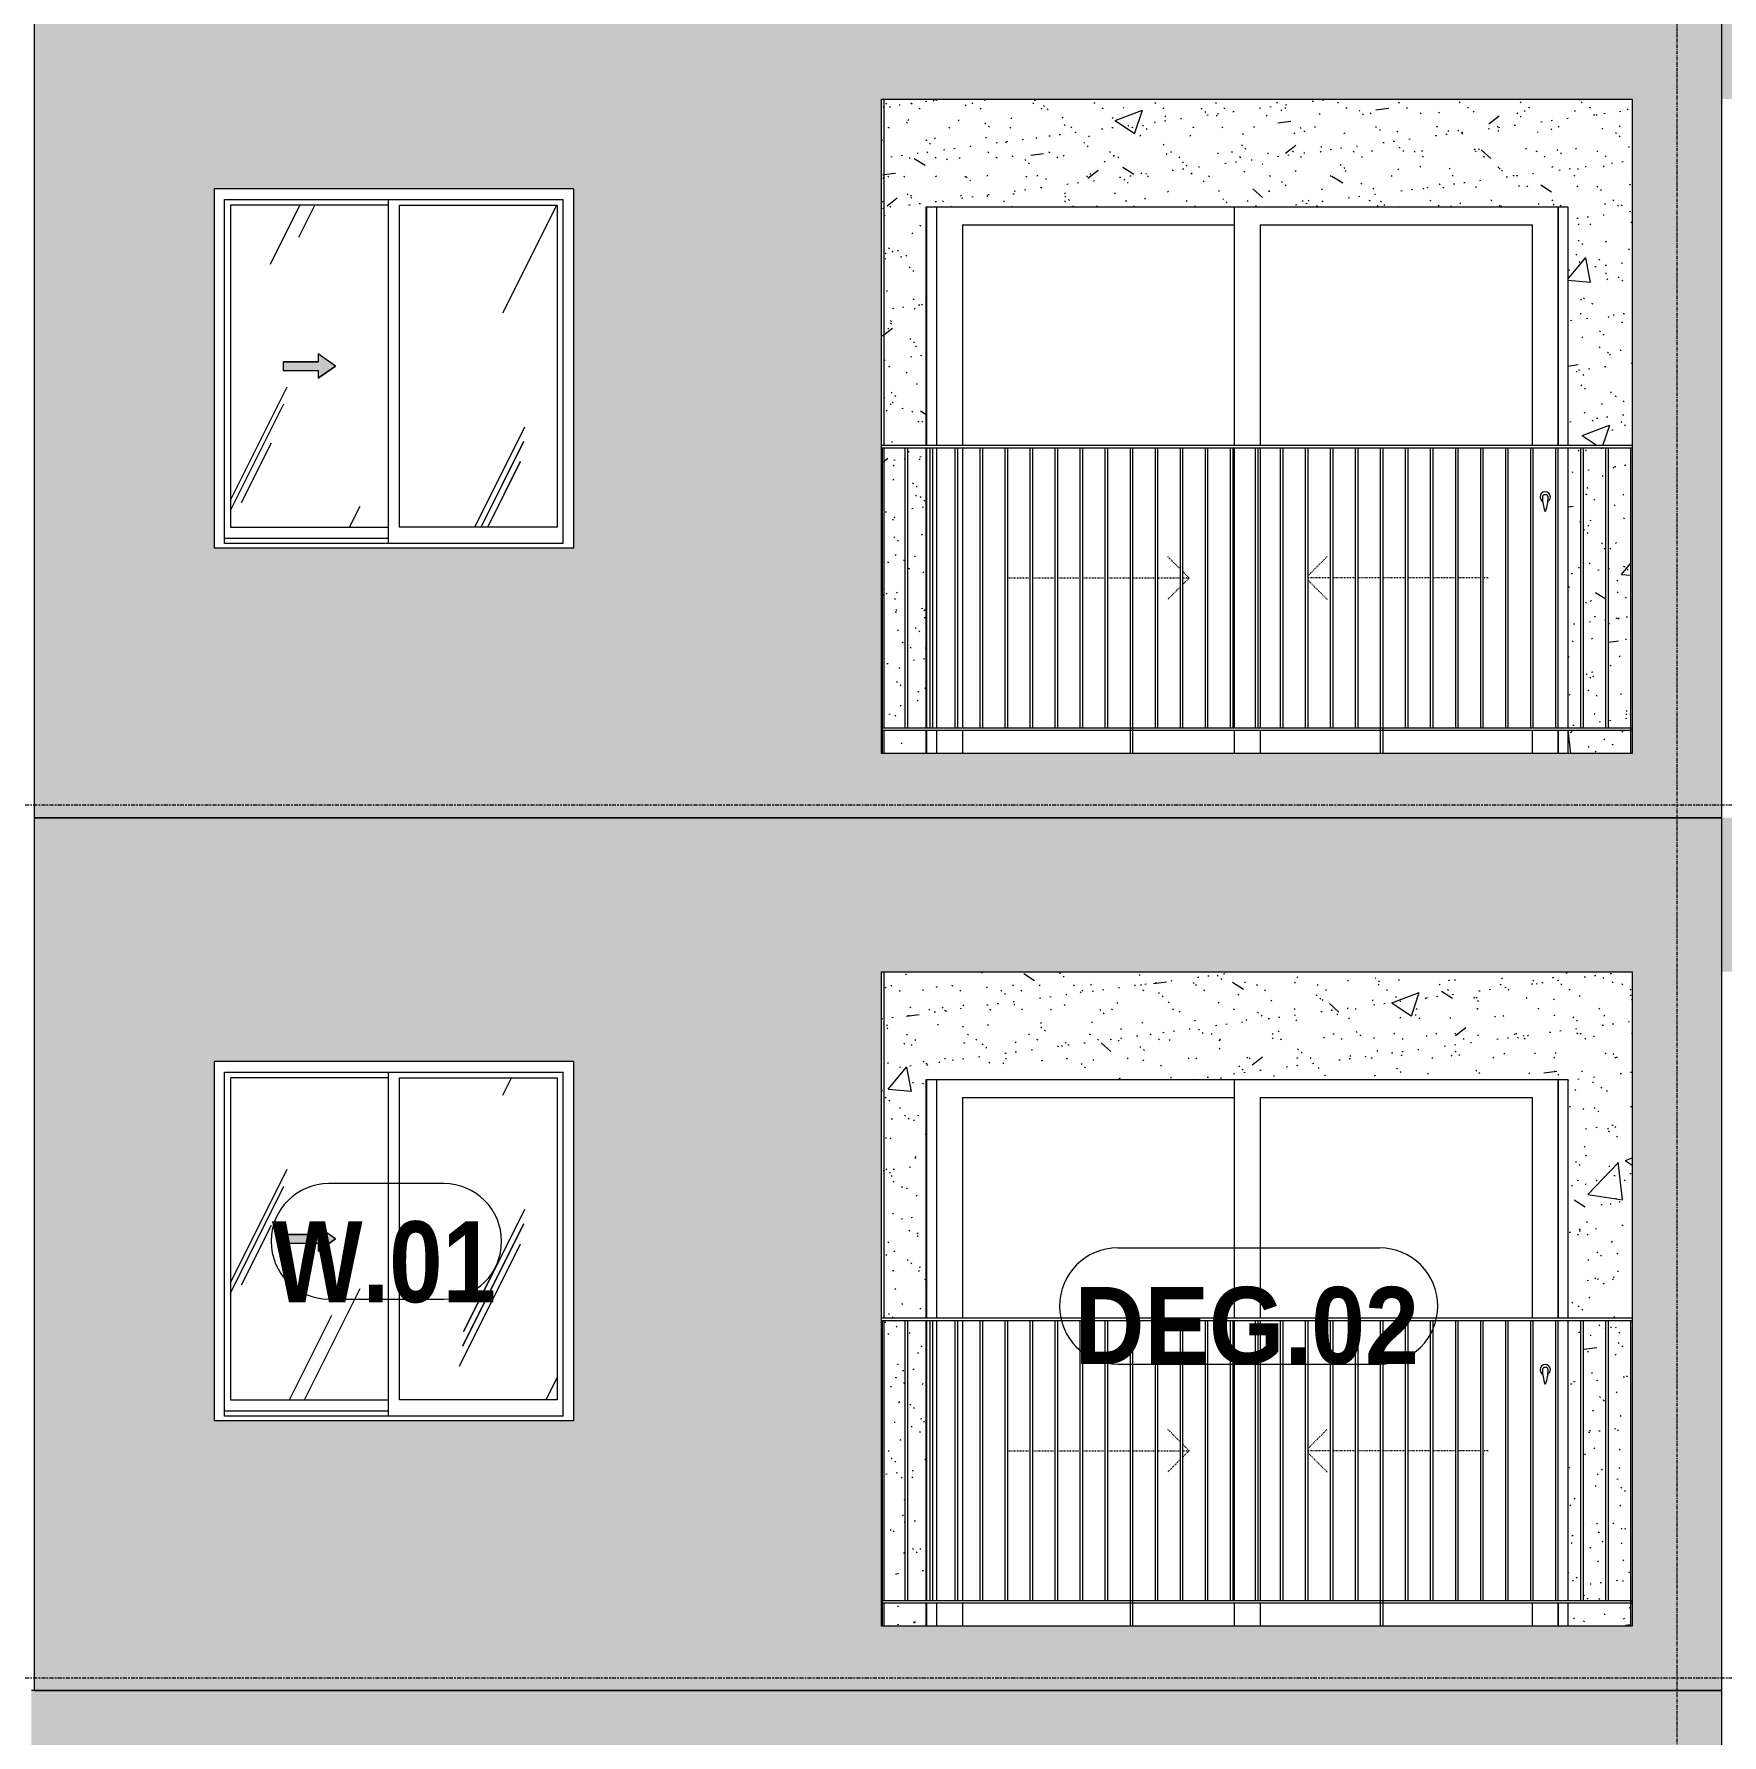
# Model space of a CAD drawing. Header units: millimetres. Extents: x 9199 to 175431, y -4466 to 35300.
# Drawn here: x 113001 to 119576, y 15577 to 22203 of the extents above; entities that cross this region are included whole.
import ezdxf

# ---------------------------------------------------------------- set-up
doc = ezdxf.new("R2010")
doc.units = ezdxf.units.MM
for name, pattern in [('1 NÉT CALL OUT', [6, 3, -3]), ('Centre', [31.75, 6.35, -4.7625, 15.875, -4.7625]), ('Dash', [6, 3, -3]), ('Grid Line', [22.225, 12.7, -3.175, 3.175, -3.175])]:
    doc.linetypes.add(name, pattern=pattern)
for name, color, linetype, lineweight in [('0-2', 250, 'Continuous', 5), ('A-DETL-GENF', 92, 'Continuous', 9), ('A-DETL-GENF-1', 92, '1 NÉT CALL OUT', 9), ('A-DOOR', 31, 'Continuous', 9), ('A-DOOR-FRAM', 31, 'Continuous', 9), ('A-DOOR-HDLN', 31, 'Dash', 18), ('A-DOOR-IDEN', 31, 'Continuous', 9), ('A-FLOR-HRAL', 11, 'Continuous', 9), ('A-FLOR-LEVL-2', 51, 'Centre', 9), ('A-GLAZ', 151, 'Continuous', 9), ('A-GLAZ-3', 7, '1 NÉT CALL OUT', 9), ('A-GLAZ-IDEN', 152, 'Continuous', 9), ('A-WALL', 113, 'Continuous', 9), ('A-WALL-PATT-1', 9, 'Continuous', 9), ('A-WALL-PATT-2', 111, 'Continuous', 5), ('I-WALL-1', 7, 'Continuous', 9), ('S-GRID-1', 1, 'Grid Line', 9)]:
    doc.layers.add(name, color=color, linetype=linetype, lineweight=lineweight)
doc.styles.add('Arial_B_1', font='arialbd.ttf', dxfattribs={"width": 0.85, "height": 315})
doc.styles.add('Arial_B_2', font='arialbd.ttf', dxfattribs={"width": 0.9, "height": 300})
pattern_1 = [(50, (-51555.6, 1200), (1093.104, -95.634), [114.3, -1257.3]), (355, (-51555.6, 1200), (-211.46, 1146.34), [91.44, -1005.84]), (100.451, (-51464.5, 1192), (881.656, 1050.7), [97.14, -1068.54]), (46.184, (-51555.6, 1504.8), (1626.475, -252.26), [171.45, -1885.95]), (96.636, (-51420, 1483.8), (1424.42, 1484.57), [145.71, -1602.81]), (351.184, (-51555.6, 1504.8), (1424.43, 1484.55), [137.16, -1508.76]), (21, (-51403.2, 1428.6), (909.686, -613.59), [114.3, -1257.3]), (326, (-51403.2, 1428.6), (370.81, 1105.13), [91.44, -1005.84]), (71.451, (-51327.4, 1377.5), (1280.503, 491.53), [97.14, -1068.54]), (37.5, (-51555.58, 1200), (18.5313, 507.33), [50.292, -943.356, 50.292, -970.788, -1009.65]), (37.5, (-51555.58, 1200), (18.5313, 507.33), [-2014.728, 50.292, -959.358]), (7.5, (-51555.6, 1200), (400.918, 601.084), [50.292, -531.876, 50.292, -920.496, -384.81]), (7.5, (-51555.6, 1200), (400.918, 601.084), [-1552.956, 50.292, -334.518]), (327.5, (-51895.43, 1200), (813.545, -34.374), [50.292, -330.708, 50.292, -1138.428, -1577.34]), (327.5, (-51895.43, 1200), (813.545, -34.374), [-1569.72, 50.292, -1527.048]), (317.5, (-52047.8, 1200), (888.775, 152.56), [50.292, -445.008, 50.292, -739.14, -1120.14]), (317.5, (-52047.8, 1200), (888.775, 152.56), [-1284.73, 50.29, -1069.85])]
pattern_2 = [(37.5, (-51555.58, 1200), (-4.79953, 146.8239), [5.029, -110.795, 5.029, -124.511, -123.825]), (37.5, (-51555.58, 1200), (-4.79953, 146.8239), [-245.364, 5.029, -118.796]), (7.5, (-51555.58, 1200), (134.8574, 215.0472), [5.029, -57.455, 5.029, -99.365, -40.005]), (7.5, (-51555.58, 1200), (134.8574, 215.0472), [-166.878, 5.029, -34.976]), (327.5, (-51649.3, 1200), (237.29776, 0.4316), [5.029, -33.071, 5.029, -132.131, -179.07]), (327.5, (-51649.3, 1200), (237.29776, 0.4316), [-175.26, 5.029, -174.041]), (317.5, (-51649.3, 1200), (229.067, 66.8792), [5.029, -14.021, 5.029, -84.887, -102.87]), (317.5, (-51649.3, 1200), (229.067, 66.8792), [-108.966, 5.029, -97.841])]
pattern_3 = [(63.435, (-49765.3, 1304.34), (-0.001, 1524.001), [532.46, -2875.304]), (63.435, (-51289.3, 1304.34), (-0.001, 1524.001), [532.46, -2875.304]), (63.435, (-49035.8, 1598.8), (-0.001, 1524.001), [532.46, -2875.304]), (63.435, (-50559.8, 1598.8), (-0.001, 1524.001), [532.46, -2875.304]), (63.435, (-49146.2, 1494.84), (-0.001, 1524.001), [532.46, -2875.304]), (63.435, (-50670.2, 1494.84), (-0.001, 1524.001), [532.46, -2875.304]), (63.435, (-49258.75, 2090.1), (-0.001, 1524.001), [258.8, -3148.965]), (63.435, (-50782.75, 2090.1), (-0.001, 1524.001), [258.8, -3148.965]), (63.435, (-49332.36, 1997.95), (-0.001, 1524.001), [532.46, -2875.304]), (63.435, (-50856.36, 1997.95), (-0.001, 1524.001), [532.46, -2875.3]), (63.435, (-49319.4, 2064.1), (-0.001, 1524.001), [532.46, -2875.304]), (63.435, (-50843.4, 2064.1), (-0.001, 1524.001), [532.46, -2875.3]), (63.435, (-49934.2, 1773.94), (-0.001, 1524.001), [532.46, -2875.304]), (63.435, (-51458.2, 1773.94), (-0.001, 1524.001), [532.46, -2875.3]), (63.435, (-49921.24, 1851.9), (-0.001, 1524.001), [532.46, -2875.304]), (63.435, (-51445.24, 1851.9), (-0.001, 1524.001), [532.46, -2875.3]), (63.435, (-49917.74, 1908.1), (-0.001, 1524.001), [532.46, -2875.304]), (63.435, (-51441.74, 1908.1), (-0.001, 1524.001), [532.46, -2875.3])]

# ---------------------------------------------------------------- blocks, each defined once
blk = doc.blocks.new('NCV_TKTC_TANG 6 - 8_rvt-6-TKCS_MẶT ĐỨNG HƯỚNG TÂY')
at = {"layer": 'A-WALL-PATT-1'}
h = blk.add_hatch(dxfattribs=at)
h.set_pattern_fill('FP_19', color=256, style=0, pattern_type=2)
h.set_pattern_definition(pattern_1)
h.paths.add_polyline_path([(-64826.9, 19400), (-64827.4, 19490), (-64831.3, 19490), (-64831.3, 19400), (-64827.1, 19400)])
h.paths.add_polyline_path([(-64831.3, 19500), (-64826.9, 19500), (-64826.9, 20590), (-64831.3, 20590), (-64831.3, 19868.3)])
h.paths.add_polyline_path([(-64835.3, 20600), (-64826.9, 20600), (-64826.9, 21950), (-64835.3, 21950), (-64835.3, 20964.3)])
h = blk.add_hatch(dxfattribs=at)
h.set_pattern_fill('FP_20', color=256, style=0, pattern_type=2)
h.set_pattern_definition(pattern_2)
h.paths.add_polyline_path([(-64826.9, 19400), (-64827.4, 19490), (-64831.3, 19490), (-64831.3, 19400), (-64827.1, 19400)])
h.paths.add_polyline_path([(-64831.3, 19500), (-64826.9, 19500), (-64826.9, 20590), (-64831.3, 20590), (-64831.3, 19868.3)])
h.paths.add_polyline_path([(-64835.3, 20600), (-64826.9, 20600), (-64826.9, 21950), (-64835.3, 21950), (-64835.3, 20964.3)])
h = blk.add_hatch(dxfattribs=at)
h.set_pattern_fill('FP_19', color=256, style=0, pattern_type=2)
h.set_pattern_definition(pattern_1)
h.paths.add_polyline_path([(-62162.4, 19400), (-61916.9, 19400), (-61916.9, 19490), (-62162.4, 19490)])
h.paths.add_polyline_path([(-64662.4, 19400), (-64662.4, 19490), (-64826.9, 19490), (-64826.9, 19400), (-64816.1, 19400)])
h.paths.add_polyline_path([(-64808.9, 19500), (-64743.9, 19500), (-64743.9, 20590), (-64826.9, 20590), (-64826.9, 19500), (-64811.9, 19500)])
h.paths.add_polyline_path([(-64662.4, 19500), (-64662.4, 20590), (-64733.9, 20590), (-64733.9, 19500)])
h.paths.add_polyline_path([(-62162.4, 19500), (-62111.9, 19500), (-62111.9, 20590), (-62162.4, 20590), (-62162.4, 19868.3)])
h.paths.add_polyline_path([(-62014.4, 19500), (-62014.4, 20590), (-62101.9, 20590), (-62101.9, 19500)])
h.paths.add_polyline_path([(-62004.4, 19500), (-61916.9, 19500), (-61916.9, 20590), (-62004.4, 20590), (-62004.4, 19868.3)])
h.paths.add_polyline_path([(-61911.5, 20590), (-61911.5, 21950), (-64826.9, 21950), (-64826.9, 20600), (-64662.4, 20600), (-64662.4, 21530), (-62162.4, 21530), (-62162.4, 20600), (-61911.9, 20600), (-61911.9, 20590)])
h = blk.add_hatch(dxfattribs=at)
h.set_pattern_fill('FP_20', color=256, style=0, pattern_type=2)
h.set_pattern_definition(pattern_2)
h.paths.add_polyline_path([(-62162.4, 19400), (-61916.9, 19400), (-61916.9, 19490), (-62162.4, 19490)])
h.paths.add_polyline_path([(-64662.4, 19400), (-64662.4, 19490), (-64826.9, 19490), (-64826.9, 19400), (-64816.1, 19400)])
h.paths.add_polyline_path([(-64808.9, 19500), (-64743.9, 19500), (-64743.9, 20590), (-64826.9, 20590), (-64826.9, 19500), (-64811.9, 19500)])
h.paths.add_polyline_path([(-64662.4, 19500), (-64662.4, 20590), (-64733.9, 20590), (-64733.9, 19500)])
h.paths.add_polyline_path([(-62162.4, 19500), (-62111.9, 19500), (-62111.9, 20590), (-62162.4, 20590), (-62162.4, 19868.3)])
h.paths.add_polyline_path([(-62014.4, 19500), (-62014.4, 20590), (-62101.9, 20590), (-62101.9, 19500)])
h.paths.add_polyline_path([(-62004.4, 19500), (-61916.9, 19500), (-61916.9, 20590), (-62004.4, 20590), (-62004.4, 19868.3)])
h.paths.add_polyline_path([(-61911.5, 20590), (-61911.5, 21950), (-64826.9, 21950), (-64826.9, 20600), (-64662.4, 20600), (-64662.4, 21530), (-62162.4, 21530), (-62162.4, 20600), (-61911.9, 20600), (-61911.9, 20590)])
at = {"layer": 'I-WALL-1'}
for p, q in [((-64826.9, 21950), (-64826.9, 20600)), ((-64662.4, 20600), (-64662.4, 21530)), ((-64662.4, 21530), (-62162.4, 21530)), ((-62162.4, 21530), (-62162.4, 20600)), ((-64826.9, 20590), (-64826.9, 19500)), ((-64662.4, 19500), (-64662.4, 20590)), ((-62162.4, 20590), (-62162.4, 19500)), ((-64826.9, 19490), (-64826.9, 19400)), ((-64662.4, 19400), (-64662.4, 19490)), ((-62162.4, 19490), (-62162.4, 19400))]:
    blk.add_line(p, q, dxfattribs=at)
blk = doc.blocks.new('NCV_TKTC_TANG 5_rvt-2-TKCS_MẶT ĐỨNG HƯỚNG TÂY')
at = {"layer": 'A-WALL-PATT-1'}
h = blk.add_hatch(dxfattribs=at)
h.set_pattern_fill('FP_19', color=256, style=0, pattern_type=2)
h.set_pattern_definition(pattern_1)
h.paths.add_polyline_path([(-64826.9, 16000), (-64827.4, 16090), (-64831.3, 16090), (-64831.3, 16000), (-64827.1, 16000)])
h.paths.add_polyline_path([(-64831.3, 16100), (-64826.9, 16100), (-64826.9, 17190), (-64831.3, 17190), (-64831.3, 16580.3)])
h.paths.add_polyline_path([(-64835.3, 17200), (-64826.9, 17200), (-64826.9, 18550), (-64835.3, 18550), (-64835.3, 17676.3)])
h = blk.add_hatch(dxfattribs=at)
h.set_pattern_fill('FP_20', color=256, style=0, pattern_type=2)
h.set_pattern_definition(pattern_2)
h.paths.add_polyline_path([(-64826.9, 16000), (-64827.4, 16090), (-64831.3, 16090), (-64831.3, 16000), (-64827.1, 16000)])
h.paths.add_polyline_path([(-64831.3, 16100), (-64826.9, 16100), (-64826.9, 17190), (-64831.3, 17190), (-64831.3, 16580.3)])
h.paths.add_polyline_path([(-64835.3, 17200), (-64826.9, 17200), (-64826.9, 18550), (-64835.3, 18550), (-64835.3, 17676.3)])
h = blk.add_hatch(dxfattribs=at)
h.set_pattern_fill('FP_19', color=256, style=0, pattern_type=2)
h.set_pattern_definition(pattern_1)
h.paths.add_polyline_path([(-64821.9, 16000), (-64662.4, 16000), (-64662.4, 16090), (-64826.9, 16090), (-64826.9, 16000)])
h.paths.add_polyline_path([(-61916.9, 16000), (-61916.9, 16090), (-62162.4, 16090), (-62162.4, 16000)])
h.paths.add_polyline_path([(-64755.3, 16100), (-64743.9, 16100), (-64743.9, 17190), (-64826.9, 17190), (-64826.9, 16100), (-64808.9, 16100)])
h.paths.add_polyline_path([(-62162.4, 16100), (-62111.9, 16100), (-62111.9, 17190), (-62162.4, 17190), (-62162.4, 16580.3)])
h.paths.add_polyline_path([(-64733.9, 16100), (-64662.4, 16100), (-64662.4, 17190), (-64733.9, 17190), (-64733.9, 16126.8)])
h.paths.add_polyline_path([(-62014.4, 16100), (-62014.4, 17190), (-62101.9, 17190), (-62101.9, 16100)])
h.paths.add_polyline_path([(-62004.4, 16100), (-61916.9, 16100), (-61916.9, 17190), (-62004.4, 17190), (-62004.4, 16580.3)])
h.paths.add_polyline_path([(-61911.9, 17190), (-61911.5, 17190), (-61911.5, 18550), (-64826.9, 18550), (-64826.9, 17200), (-64662.4, 17200), (-64662.4, 18130), (-62162.4, 18130), (-62162.4, 17200), (-61911.9, 17200)])
h = blk.add_hatch(dxfattribs=at)
h.set_pattern_fill('FP_20', color=256, style=0, pattern_type=2)
h.set_pattern_definition(pattern_2)
h.paths.add_polyline_path([(-64821.9, 16000), (-64662.4, 16000), (-64662.4, 16090), (-64826.9, 16090), (-64826.9, 16000)])
h.paths.add_polyline_path([(-61916.9, 16000), (-61916.9, 16090), (-62162.4, 16090), (-62162.4, 16000)])
h.paths.add_polyline_path([(-64755.3, 16100), (-64743.9, 16100), (-64743.9, 17190), (-64826.9, 17190), (-64826.9, 16100), (-64808.9, 16100)])
h.paths.add_polyline_path([(-62162.4, 16100), (-62111.9, 16100), (-62111.9, 17190), (-62162.4, 17190), (-62162.4, 16580.3)])
h.paths.add_polyline_path([(-64733.9, 16100), (-64662.4, 16100), (-64662.4, 17190), (-64733.9, 17190), (-64733.9, 16126.8)])
h.paths.add_polyline_path([(-62014.4, 16100), (-62014.4, 17190), (-62101.9, 17190), (-62101.9, 16100)])
h.paths.add_polyline_path([(-62004.4, 16100), (-61916.9, 16100), (-61916.9, 17190), (-62004.4, 17190), (-62004.4, 16580.3)])
h.paths.add_polyline_path([(-61911.9, 17190), (-61911.5, 17190), (-61911.5, 18550), (-64826.9, 18550), (-64826.9, 17200), (-64662.4, 17200), (-64662.4, 18130), (-62162.4, 18130), (-62162.4, 17200), (-61911.9, 17200)])
at = {"layer": 'I-WALL-1'}
for p, q in [((-64826.9, 18550), (-64826.9, 17200)), ((-64662.4, 17200), (-64662.4, 18130)), ((-64662.4, 18130), (-62162.4, 18130)), ((-62162.4, 18130), (-62162.4, 17200)), ((-64826.9, 17190), (-64826.9, 16100)), ((-64662.4, 16100), (-64662.4, 17190)), ((-62162.4, 17190), (-62162.4, 16100)), ((-64826.9, 16090), (-64826.9, 16000)), ((-64662.4, 16000), (-64662.4, 16090)), ((-62162.4, 16090), (-62162.4, 16000))]:
    blk.add_line(p, q, dxfattribs=at)
blk = doc.blocks.new('1_FAMILY RVT - W01-WxH 1400x1400xmm-V224-TKCS_MẶT ĐỨNG HƯỚNG TÂY')
at = {"layer": 'A-DETL-GENF-1'}
blk.add_hatch(color=256, dxfattribs=at).paths.add_polyline_path([(-67030.8, 17462.1), (-66963.1, 17509.5), (-67030.8, 17557), (-67030.8, 17526.5), (-67166.3, 17526.5), (-67166.3, 17492.6), (-67030.8, 17492.6)])
at = {"layer": 'A-GLAZ'}
h = blk.add_hatch(dxfattribs=at)
h.set_pattern_fill('FP_18', color=256, style=0, pattern_type=2)
h.set_pattern_definition(pattern_3)
h.paths.add_polyline_path([(-66757.5, 16882.6), (-66757.5, 18136.5), (-67371.8, 18136.5), (-67371.8, 16882.6)])
h.paths.add_polyline_path([(-67030.8, 17462.1), (-67030.8, 17492.6), (-67166.3, 17492.6), (-67166.3, 17526.5), (-67030.8, 17526.5), (-67030.8, 17557), (-66963.1, 17509.5), (-66987.3, 17492.6)])
h = blk.add_hatch(dxfattribs=at)
h.set_pattern_fill('FP_18', color=256, style=0, pattern_type=2)
h.set_pattern_definition(pattern_3)
h.paths.add_polyline_path([(-66098.8, 16882.6), (-66098.8, 18136.5), (-66713.1, 18136.5), (-66713.1, 16882.6)])
at = {"layer": 'A-DETL-GENF'}
for p, q in [((-67166.3, 17526.5), (-67166.3, 17492.6)), ((-67166.3, 17526.5), (-67030.8, 17526.5)), ((-67030.8, 17526.5), (-67166.3, 17526.5)), ((-67166.3, 17526.5), (-67166.3, 17492.6)), ((-67030.8, 17557), (-67030.8, 17526.5)), ((-66963.1, 17509.5), (-67030.8, 17557)), ((-66963.1, 17509.5), (-67030.8, 17557)), ((-67030.8, 17557), (-67030.8, 17526.5)), ((-66963.1, 17509.5), (-67030.8, 17462.1)), ((-67030.8, 17462.1), (-66963.1, 17509.5)), ((-67166.3, 17492.6), (-67030.8, 17492.6)), ((-67166.3, 17492.6), (-67030.8, 17492.6)), ((-67030.8, 17492.6), (-67030.8, 17462.1)), ((-67030.8, 17492.6), (-67030.8, 17462.1))]:
    blk.add_line(p, q, dxfattribs=at)
at = {"layer": 'A-GLAZ'}
for p, q in [((-66035.3, 18200), (-67435.3, 18200)), ((-67435.3, 18200), (-67435.3, 16800)), ((-67394.4, 18159.1), (-66076.2, 18159.1)), ((-67394.4, 16819), (-67394.4, 18159.1)), ((-66757.5, 18159.1), (-66757.5, 16819)), ((-66076.2, 16819), (-66076.2, 18159.1)), ((-66035.3, 18200), (-66035.3, 16800)), ((-67371.8, 18136.5), (-67371.8, 16882.6)), ((-66757.5, 18136.5), (-67371.8, 18136.5)), ((-66713.1, 16882.6), (-66713.1, 18136.5)), ((-66713.1, 18136.5), (-66098.8, 18136.5)), ((-66098.8, 18136.5), (-66098.8, 16882.6)), ((-66757.5, 16838.1), (-67394.4, 16838.1)), ((-66757.5, 16838.1), (-67394.4, 16838.1)), ((-67371.8, 16882.6), (-66757.5, 16882.6)), ((-66098.8, 16882.6), (-66713.1, 16882.6)), ((-66035.3, 16800), (-67435.3, 16800)), ((-66076.2, 16819), (-67394.4, 16819))]:
    blk.add_line(p, q, dxfattribs=at)
blk = doc.blocks.new('Railing - 10mm-1251313-TKCS_MẶT ĐỨNG HƯỚNG TÂY')
at = {"layer": 'A-FLOR-HRAL'}
for p, q in [((-70214.4, 2500), (-70214.4, 3590)), ((-70204.4, 2500), (-70204.4, 3590))]:
    blk.add_line(p, q, dxfattribs=at)
blk = doc.blocks.new('Railing - 50 x 10mm-V205-TKCS_MẶT ĐỨNG HƯỚNG TÂY')
at = {"layer": 'A-FLOR-HRAL'}
for p, q in [((-71091.4, 5800), (-71091.4, 6990)), ((-71081.4, 6990), (-71091.4, 6990)), ((-71081.4, 5800), (-71081.4, 6990))]:
    blk.add_line(p, q, dxfattribs=at)
blk = doc.blocks.new('Railing - 50 x 10mm-V231-TKCS_MẶT ĐỨNG HƯỚNG TÂY')
at = {"layer": 'A-FLOR-HRAL'}
for p in [(-61916.9, 16000), (-61911.5, 17190)]:
    blk.add_line(p, (-61916.9, 17190), dxfattribs=at)
blk = doc.blocks.new('Railing - 50 x 10mm-V208-TKCS_MẶT ĐỨNG HƯỚNG TÂY')
at = {"layer": 'A-FLOR-HRAL'}
for p, q in [((-64831.3, 6990), (-64835.3, 6990)), ((-64831.3, 5800), (-64831.3, 6990))]:
    blk.add_line(p, q, dxfattribs=at)
blk = doc.blocks.new('Railing - Railing-3262595-TKCS_MẶT ĐỨNG HƯỚNG TÂY')
at = {"layer": 'A-FLOR-HRAL'}
for p, q in [((-64835.3, 16100), (-61911.9, 16100)), ((-61911.9, 16090), (-64835.3, 16090)), ((-61911.9, 16100), (-61911.9, 16090))]:
    blk.add_line(p, q, dxfattribs=at)
for name, p in [('Railing - 50 x 10mm-V208-TKCS_MẶT ĐỨNG HƯỚNG TÂY', (0, 10200)), ('Railing - 10mm-1251313-TKCS_MẶT ĐỨNG HƯỚNG TÂY', (5470.5, 13600)), ('Railing - 10mm-1251313-TKCS_MẶT ĐỨNG HƯỚNG TÂY', (5568, 13600)), ('Railing - 10mm-1251313-TKCS_MẶT ĐỨNG HƯỚNG TÂY', (5665.5, 13600)), ('Railing - 10mm-1251313-TKCS_MẶT ĐỨNG HƯỚNG TÂY', (5763, 13600)), ('Railing - 10mm-1251313-TKCS_MẶT ĐỨNG HƯỚNG TÂY', (5860.4, 13600)), ('Railing - 10mm-1251313-TKCS_MẶT ĐỨNG HƯỚNG TÂY', (5957.9, 13600)), ('Railing - 10mm-1251313-TKCS_MẶT ĐỨNG HƯỚNG TÂY', (6055.4, 13600)), ('Railing - 10mm-1251313-TKCS_MẶT ĐỨNG HƯỚNG TÂY', (6152.9, 13600)), ('Railing - 10mm-1251313-TKCS_MẶT ĐỨNG HƯỚNG TÂY', (6250.4, 13600)), ('Railing - 50 x 10mm-V205-TKCS_MẶT ĐỨNG HƯỚNG TÂY', (7224.9, 10200)), ('Railing - 10mm-1251313-TKCS_MẶT ĐỨNG HƯỚNG TÂY', (6445.3, 13600)), ('Railing - 10mm-1251313-TKCS_MẶT ĐỨNG HƯỚNG TÂY', (6542.8, 13600)), ('Railing - 10mm-1251313-TKCS_MẶT ĐỨNG HƯỚNG TÂY', (6640.3, 13600)), ('Railing - 10mm-1251313-TKCS_MẶT ĐỨNG HƯỚNG TÂY', (6737.8, 13600)), ('Railing - 10mm-1251313-TKCS_MẶT ĐỨNG HƯỚNG TÂY', (6835.2, 13600)), ('Railing - 10mm-1251313-TKCS_MẶT ĐỨNG HƯỚNG TÂY', (6932.7, 13600)), ('Railing - 10mm-1251313-TKCS_MẶT ĐỨNG HƯỚNG TÂY', (7030.2, 13600)), ('Railing - 10mm-1251313-TKCS_MẶT ĐỨNG HƯỚNG TÂY', (7127.7, 13600)), ('Railing - 10mm-1251313-TKCS_MẶT ĐỨNG HƯỚNG TÂY', (7225.2, 13600)), ('Railing - 50 x 10mm-V205-TKCS_MẶT ĐỨNG HƯỚNG TÂY', (8199.7, 10200)), ('Railing - 10mm-1251313-TKCS_MẶT ĐỨNG HƯỚNG TÂY', (7420.1, 13600)), ('Railing - 10mm-1251313-TKCS_MẶT ĐỨNG HƯỚNG TÂY', (7517.6, 13600)), ('Railing - 10mm-1251313-TKCS_MẶT ĐỨNG HƯỚNG TÂY', (7615.1, 13600)), ('Railing - 10mm-1251313-TKCS_MẶT ĐỨNG HƯỚNG TÂY', (7712.6, 13600)), ('Railing - 10mm-1251313-TKCS_MẶT ĐỨNG HƯỚNG TÂY', (7810, 13600)), ('Railing - 10mm-1251313-TKCS_MẶT ĐỨNG HƯỚNG TÂY', (7907.5, 13600)), ('Railing - 10mm-1251313-TKCS_MẶT ĐỨNG HƯỚNG TÂY', (8005, 13600)), ('Railing - 10mm-1251313-TKCS_MẶT ĐỨNG HƯỚNG TÂY', (8102.5, 13600)), ('Railing - 10mm-1251313-TKCS_MẶT ĐỨNG HƯỚNG TÂY', (8200, 13600)), ('Railing - 50 x 10mm-V231-TKCS_MẶT ĐỨNG HƯỚNG TÂY', (0, 0))]:
    blk.add_blockref(name, p)
blk = doc.blocks.new('Top Rail Type - Top Rail_Internal_-3262598-TKCS_MẶT ĐỨNG HƯỚNG TÂY')
at = {"layer": 'A-FLOR-HRAL'}
for p, q in [((-61911.9, 17200), (-64835.3, 17200)), ((-61911.9, 17190), (-64835.3, 17190)), ((-61911.9, 17200), (-61911.9, 17190))]:
    blk.add_line(p, q, dxfattribs=at)
blk = doc.blocks.new('DEG_02-DEG_03 - DEG_02-2500x2400mm-CỬA ĐI 02 CÁNH TRƯỢT-V220-TKCS_MẶT ĐỨNG HƯỚNG TÂY')
at = {"layer": 'A-DOOR'}
for p, q in [((-63460.3, 10400), (-63460.3, 11330)), ((-62200.3, 11330), (-62200.3, 10400)), ((-64520.3, 11260), (-64520.3, 10400)), ((-64520.3, 11260), (-63460.3, 11260)), ((-63360.3, 11260), (-63360.3, 10400)), ((-63360.3, 11260), (-62300.3, 11260)), ((-62300.3, 10400), (-62300.3, 11260)), ((-64520.3, 10390), (-64520.3, 9300)), ((-63460.3, 9300), (-63460.3, 10390)), ((-63360.3, 10390), (-63360.3, 9300)), ((-64520.3, 9290), (-64520.3, 9200)), ((-63460.3, 9200), (-63460.3, 9290)), ((-63360.3, 9290), (-63360.3, 9200)), ((-62300.3, 9200), (-62300.3, 9290)), ((-62200.3, 9290), (-62200.3, 9200))]:
    blk.add_line(p, q, dxfattribs=at)
at = {"layer": 'A-DOOR', "flags": 128}
blk.add_lwpolyline([(-62248.8, 10208.7), (-62248.8, 10208.7), (-62248.8, 10208.7), (-62248.8, 10208.7), (-62248.8, 10208.7), (-62248.9, 10208.7), (-62248.9, 10208.7), (-62248.9, 10208.7), (-62248.9, 10208.7), (-62248.9, 10208.7), (-62249, 10208.7), (-62249, 10208.7), (-62249, 10208.7), (-62249, 10208.7), (-62249.1, 10208.7), (-62249.1, 10208.7), (-62249.1, 10208.7), (-62249.2, 10208.7), (-62249.2, 10208.7), (-62249.3, 10208.7), (-62249.3, 10208.7), (-62249.4, 10208.7), (-62249.4, 10208.7), (-62249.5, 10208.7), (-62249.5, 10208.7), (-62249.6, 10208.7), (-62249.6, 10208.7), (-62249.7, 10208.7), (-62249.7, 10208.7), (-62249.8, 10208.7), (-62249.8, 10208.7), (-62249.9, 10208.7), (-62249.9, 10208.7), (-62250, 10208.7), (-62250.1, 10208.7), (-62250.1, 10208.7), (-62250.2, 10208.7), (-62250.2, 10208.7), (-62250.3, 10208.7), (-62250.4, 10208.7), (-62250.4, 10208.7), (-62250.5, 10208.7), (-62250.5, 10208.7), (-62250.6, 10208.7), (-62250.7, 10208.7), (-62250.7, 10208.7), (-62250.8, 10208.7), (-62250.8, 10208.7), (-62250.9, 10208.7), (-62250.9, 10208.7), (-62251, 10208.7), (-62251, 10208.7), (-62251.1, 10208.7), (-62251.1, 10208.7), (-62251.2, 10208.7), (-62251.2, 10208.7), (-62251.3, 10208.7), (-62251.3, 10208.7), (-62251.4, 10208.7), (-62251.4, 10208.7), (-62251.5, 10208.7), (-62251.5, 10208.7), (-62251.5, 10208.7), (-62251.6, 10208.7), (-62251.6, 10208.7), (-62251.6, 10208.7), (-62251.7, 10208.7), (-62251.7, 10208.7), (-62251.7, 10208.7), (-62251.7, 10208.7), (-62251.7, 10208.7), (-62251.8, 10208.7), (-62251.8, 10208.7), (-62251.8, 10208.7), (-62251.8, 10208.7), (-62251.8, 10208.7), (-62251.8, 10208.7)], dxfattribs=at)
at = {"layer": 'A-DOOR'}
for centre, radius, start, end in [((-62250.3, 10200), 20, 0, 180), ((-62251.8, 10199.2), 9.45, 90, 180), ((-62248.8, 10199.2), 9.45, 0, 90), ((-62250.3, 10200), 20, 180, 240), ((-62096.5, 10199.2), 164.8, 180, 199.13397), ((-62249.9, 10146), 2.34, 199.13397, 261.03098), ((-62250.7, 10146), 2.34, 278.96902, 340.86603), ((-62404.1, 10199.2), 164.8, 340.86603, 0), ((-62250.3, 10200), 20, 300, 0)]:
    blk.add_arc(centre, radius, start, end, dxfattribs=at)
at = {"layer": 'A-DOOR-FRAM'}
for p, q in [((-64660.3, 11330), (-64660.3, 10400)), ((-64620.3, 10400), (-64620.3, 11330)), ((-62200.3, 10400), (-62200.3, 11330)), ((-64660.3, 10390), (-64660.3, 9300)), ((-64620.3, 9300), (-64620.3, 10390)), ((-64660.3, 9290), (-64660.3, 9200)), ((-64620.3, 9200), (-64620.3, 9290)), ((-62200.3, 9200), (-62200.3, 9290))]:
    blk.add_line(p, q, dxfattribs=at)
at = {"layer": 'A-DOOR-HDLN'}
for p, q in [((-63671.6, 9918.2), (-63722.4, 9969.1)), ((-63174.2, 9893.1), (-63098.2, 9969.1)), ((-64343.9, 9884.2), (-64256.5, 9884.2)), ((-64246.5, 9884.2), (-64159, 9884.2)), ((-64149, 9884.2), (-64061.5, 9884.2)), ((-64051.5, 9884.2), (-63964, 9884.2)), ((-63954, 9884.2), (-63866.5, 9884.2)), ((-63856.5, 9884.2), (-63769.1, 9884.2)), ((-63759.1, 9884.2), (-63671.6, 9884.2)), ((-63637.6, 9884.2), (-63661.6, 9908.2)), ((-63637.6, 9884.2), (-63661.6, 9860.2)), ((-63661.6, 9884.2), (-63637.6, 9884.2)), ((-63086.7, 9884.2), (-63174.2, 9884.2)), ((-63174.2, 9875.3), (-63098.2, 9799.4)), ((-62989.2, 9884.2), (-63076.7, 9884.2)), ((-62891.7, 9884.2), (-62979.2, 9884.2)), ((-62794.3, 9884.2), (-62881.7, 9884.2)), ((-62696.8, 9884.2), (-62784.3, 9884.2)), ((-62599.3, 9884.2), (-62686.8, 9884.2)), ((-62501.8, 9884.2), (-62589.3, 9884.2)), ((-62473.1, 9884.2), (-62491.8, 9884.2)), ((-63671.6, 9850.2), (-63722.4, 9799.4))]:
    blk.add_line(p, q, dxfattribs=at)
blk = doc.blocks.new('1_FAMILY RVT - W01-WxH 1400x1400xmm-V262-TKCS_MẶT ĐỨNG HƯỚNG TÂY')
at = {"layer": 'A-DETL-GENF-1'}
blk.add_hatch(color=256, dxfattribs=at).paths.add_polyline_path([(-67030.8, 20862.1), (-66963.1, 20909.5), (-67030.8, 20957), (-67030.8, 20926.5), (-67166.3, 20926.5), (-67166.3, 20892.6), (-67030.8, 20892.6)])
at = {"layer": 'A-GLAZ'}
h = blk.add_hatch(dxfattribs=at)
h.set_pattern_fill('FP_18', color=256, style=0, pattern_type=2)
h.set_pattern_definition(pattern_3)
h.paths.add_polyline_path([(-66757.5, 20282.6), (-66757.5, 21536.5), (-67371.8, 21536.5), (-67371.8, 20282.6)])
h.paths.add_polyline_path([(-67030.8, 20862.1), (-67030.8, 20892.6), (-67166.3, 20892.6), (-67166.3, 20926.5), (-67030.8, 20926.5), (-67030.8, 20957), (-66963.1, 20909.5), (-66987.3, 20892.6)])
h = blk.add_hatch(dxfattribs=at)
h.set_pattern_fill('FP_18', color=256, style=0, pattern_type=2)
h.set_pattern_definition(pattern_3)
h.paths.add_polyline_path([(-66098.8, 20282.6), (-66098.8, 21536.5), (-66713.1, 21536.5), (-66713.1, 20282.6)])
at = {"layer": 'A-DETL-GENF'}
for p, q in [((-67030.8, 20957), (-67030.8, 20926.5)), ((-66963.1, 20909.5), (-67030.8, 20957)), ((-66963.1, 20909.5), (-67030.8, 20957)), ((-67030.8, 20957), (-67030.8, 20926.5)), ((-67166.3, 20926.5), (-67166.3, 20892.6)), ((-67166.3, 20926.5), (-67030.8, 20926.5)), ((-67030.8, 20926.5), (-67166.3, 20926.5)), ((-67166.3, 20926.5), (-67166.3, 20892.6)), ((-67166.3, 20892.6), (-67030.8, 20892.6)), ((-67166.3, 20892.6), (-67030.8, 20892.6)), ((-66963.1, 20909.5), (-67030.8, 20862.1)), ((-67030.8, 20862.1), (-66963.1, 20909.5)), ((-67030.8, 20892.6), (-67030.8, 20862.1)), ((-67030.8, 20892.6), (-67030.8, 20862.1))]:
    blk.add_line(p, q, dxfattribs=at)
at = {"layer": 'A-GLAZ'}
for p, q in [((-66035.3, 21600), (-67435.3, 21600)), ((-67435.3, 21600), (-67435.3, 20200)), ((-67394.4, 21559.1), (-66076.2, 21559.1)), ((-67394.4, 20219), (-67394.4, 21559.1)), ((-66757.5, 21559.1), (-66757.5, 20219)), ((-66076.2, 20219), (-66076.2, 21559.1)), ((-66035.3, 21600), (-66035.3, 20200)), ((-67371.8, 21536.5), (-67371.8, 20282.6)), ((-66757.5, 21536.5), (-67371.8, 21536.5)), ((-66713.1, 20282.6), (-66713.1, 21536.5)), ((-66713.1, 21536.5), (-66098.8, 21536.5)), ((-66098.8, 21536.5), (-66098.8, 20282.6)), ((-67371.8, 20282.6), (-66757.5, 20282.6)), ((-66098.8, 20282.6), (-66713.1, 20282.6)), ((-66757.5, 20238.1), (-67394.4, 20238.1)), ((-66757.5, 20238.1), (-67394.4, 20238.1)), ((-66076.2, 20219), (-67394.4, 20219)), ((-66035.3, 20200), (-67435.3, 20200))]:
    blk.add_line(p, q, dxfattribs=at)
blk = doc.blocks.new('Railing - Railing-3821829-TKCS_MẶT ĐỨNG HƯỚNG TÂY')
at = {"layer": 'A-FLOR-HRAL'}
for p, q in [((-64835.3, 19500), (-61911.9, 19500)), ((-61911.9, 19490), (-64835.3, 19490)), ((-61911.9, 19500), (-61911.9, 19490))]:
    blk.add_line(p, q, dxfattribs=at)
for name, p in [('Railing - 50 x 10mm-V208-TKCS_MẶT ĐỨNG HƯỚNG TÂY', (0, 13600)), ('Railing - 10mm-1251313-TKCS_MẶT ĐỨNG HƯỚNG TÂY', (5470.5, 17000)), ('Railing - 10mm-1251313-TKCS_MẶT ĐỨNG HƯỚNG TÂY', (5568, 17000)), ('Railing - 10mm-1251313-TKCS_MẶT ĐỨNG HƯỚNG TÂY', (5665.5, 17000)), ('Railing - 10mm-1251313-TKCS_MẶT ĐỨNG HƯỚNG TÂY', (5763, 17000)), ('Railing - 10mm-1251313-TKCS_MẶT ĐỨNG HƯỚNG TÂY', (5860.4, 17000)), ('Railing - 10mm-1251313-TKCS_MẶT ĐỨNG HƯỚNG TÂY', (5957.9, 17000)), ('Railing - 10mm-1251313-TKCS_MẶT ĐỨNG HƯỚNG TÂY', (6055.4, 17000)), ('Railing - 10mm-1251313-TKCS_MẶT ĐỨNG HƯỚNG TÂY', (6152.9, 17000)), ('Railing - 10mm-1251313-TKCS_MẶT ĐỨNG HƯỚNG TÂY', (6250.4, 17000)), ('Railing - 50 x 10mm-V205-TKCS_MẶT ĐỨNG HƯỚNG TÂY', (7224.9, 13600)), ('Railing - 10mm-1251313-TKCS_MẶT ĐỨNG HƯỚNG TÂY', (6445.3, 17000)), ('Railing - 10mm-1251313-TKCS_MẶT ĐỨNG HƯỚNG TÂY', (6542.8, 17000)), ('Railing - 10mm-1251313-TKCS_MẶT ĐỨNG HƯỚNG TÂY', (6640.3, 17000)), ('Railing - 10mm-1251313-TKCS_MẶT ĐỨNG HƯỚNG TÂY', (6737.8, 17000)), ('Railing - 10mm-1251313-TKCS_MẶT ĐỨNG HƯỚNG TÂY', (6835.2, 17000)), ('Railing - 10mm-1251313-TKCS_MẶT ĐỨNG HƯỚNG TÂY', (6932.7, 17000)), ('Railing - 10mm-1251313-TKCS_MẶT ĐỨNG HƯỚNG TÂY', (7030.2, 17000)), ('Railing - 10mm-1251313-TKCS_MẶT ĐỨNG HƯỚNG TÂY', (7127.7, 17000)), ('Railing - 10mm-1251313-TKCS_MẶT ĐỨNG HƯỚNG TÂY', (7225.2, 17000)), ('Railing - 50 x 10mm-V205-TKCS_MẶT ĐỨNG HƯỚNG TÂY', (8199.7, 13600)), ('Railing - 10mm-1251313-TKCS_MẶT ĐỨNG HƯỚNG TÂY', (7420.1, 17000)), ('Railing - 10mm-1251313-TKCS_MẶT ĐỨNG HƯỚNG TÂY', (7517.6, 17000)), ('Railing - 10mm-1251313-TKCS_MẶT ĐỨNG HƯỚNG TÂY', (7615.1, 17000)), ('Railing - 10mm-1251313-TKCS_MẶT ĐỨNG HƯỚNG TÂY', (7712.6, 17000)), ('Railing - 10mm-1251313-TKCS_MẶT ĐỨNG HƯỚNG TÂY', (7810, 17000)), ('Railing - 10mm-1251313-TKCS_MẶT ĐỨNG HƯỚNG TÂY', (7907.5, 17000)), ('Railing - 10mm-1251313-TKCS_MẶT ĐỨNG HƯỚNG TÂY', (8005, 17000)), ('Railing - 10mm-1251313-TKCS_MẶT ĐỨNG HƯỚNG TÂY', (8102.5, 17000)), ('Railing - 10mm-1251313-TKCS_MẶT ĐỨNG HƯỚNG TÂY', (8200, 17000)), ('Railing - 50 x 10mm-V231-TKCS_MẶT ĐỨNG HƯỚNG TÂY', (0, 3400))]:
    blk.add_blockref(name, p)
blk = doc.blocks.new('Top Rail Type - Top Rail_Internal_-3821832-TKCS_MẶT ĐỨNG HƯỚNG TÂY')
at = {"layer": 'A-FLOR-HRAL'}
for p, q in [((-61911.9, 20600), (-64835.3, 20600)), ((-61911.9, 20590), (-64835.3, 20590)), ((-61911.9, 20600), (-61911.9, 20590))]:
    blk.add_line(p, q, dxfattribs=at)
blk = doc.blocks.new('STN_Door Tag - STN_Door Tag-1788670-TKCS_MẶT ĐỨNG HƯỚNG TÂY')
at = {"layer": 'A-DOOR-IDEN'}
for p, q in [((-35037.4, 2034.3), (-34017.3, 2034.3)), ((-35037.4, 1581.5), (-34017.3, 1581.5))]:
    blk.add_line(p, q, dxfattribs=at)
for centre, start, end in [((-35037.4, 1807.9), 90, 270), ((-34017.3, 1807.9), 270, 90)]:
    blk.add_arc(centre, 226.4, start, end, dxfattribs=at)
blk = doc.blocks.new('SSA-WINDOW TAG - 10-2062020-TKCS_MẶT ĐỨNG HƯỚNG TÂY')
at = {"layer": 'A-GLAZ-IDEN'}
for p, q in [((-74740.8, 10925), (-75188.4, 10925)), ((-75188.4, 10475), (-74740.8, 10475))]:
    blk.add_line(p, q, dxfattribs=at)
for centre, start, end in [((-75188.4, 10700), 90, 270), ((-74740.8, 10700), 270, 90)]:
    blk.add_arc(centre, 225, start, end, dxfattribs=at)

msp = doc.modelspace()

# ---------------------------------------------------------------- hatches: boundary and pattern name
at = {"layer": 'A-WALL-PATT-2'}
h = msp.add_hatch(color=256, dxfattribs=at)
h.paths.add_polyline_path([(113001.2, 19150), (116102.9, 19150), (116102.9, 22550), (113001.2, 22550), (113001.2, 19868.3)])
h.paths.add_polyline_path([(115061.9, 20200), (113702.9, 20200), (113702.9, 21600), (115102.9, 21600), (115102.9, 20200)])
h = msp.add_hatch(color=256, dxfattribs=at)
h.paths.add_polyline_path([(116102.9, 19150), (119576.2, 19150), (119576.2, 22550), (116102.9, 22550), (116102.9, 19868.3)])
h.paths.add_polyline_path([(116302.9, 19400), (116302.9, 21950), (119226.7, 21950), (119226.7, 19400), (117309.1, 19400)])
for points in [[(119576.2, 21950), (121201.2, 21950), (121201.2, 22550), (119576.2, 22550), (119576.2, 22060.3)], [(119576.2, 18550), (121201.2, 18550), (121201.2, 19150), (119576.2, 19150), (119576.2, 18772.3)]]:
    msp.add_hatch(color=256, dxfattribs=at).paths.add_polyline_path(points)
h = msp.add_hatch(color=256, dxfattribs=at)
h.paths.add_polyline_path([(113076.4, 15750), (116102.9, 15750), (116102.9, 19150), (113001.2, 19150), (113001.2, 15750)])
h.paths.add_polyline_path([(115102.9, 16800), (113702.9, 16800), (113702.9, 18200), (115102.9, 18200), (115102.9, 16819.1)])
h = msp.add_hatch(color=256, dxfattribs=at)
h.paths.add_polyline_path([(116102.9, 15750), (119576.2, 15750), (119576.2, 19150), (116102.9, 19150), (116102.9, 16580.3)])
h.paths.add_polyline_path([(116302.9, 16000), (116302.9, 18550), (119226.7, 18550), (119226.7, 16000), (117309.1, 16000)])
h = msp.add_hatch(color=256, dxfattribs=at)
h.paths.add_polyline_path([(115192.8, 12350), (116102.9, 12350), (116102.9, 15750), (112991.2, 15750), (112991.2, 12350), (115102.9, 12350)])
h.paths.add_polyline_path([(113702.9, 13400), (113702.9, 14800), (115102.9, 14800), (115102.9, 13400), (113743.8, 13400)])
h = msp.add_hatch(color=256, dxfattribs=at)
h.paths.add_polyline_path([(116102.9, 12350), (119576.2, 12350), (119576.2, 15750), (116102.9, 15750), (116102.9, 13292.3)])
h.paths.add_polyline_path([(116302.9, 12600), (116302.9, 15150), (119226.7, 15150), (119226.7, 12600), (117309.1, 12600)])

# ---------------------------------------------------------------- linework, layer by layer
at = {"layer": 'A-FLOR-LEVL-2'}
for p, q in [((96540.4, 19200), (171939.1, 19200)), ((96540.4, 15800), (171939.1, 15800))]:
    msp.add_line(p, q, dxfattribs=at)
at = {"layer": 'A-WALL'}
for p, q in [((113001.2, 29350), (113001.2, 15750)), ((119576.2, 2200), (119576.2, 22550)), ((116302.9, 21950), (119226.7, 21950)), ((116302.9, 19400), (116302.9, 21950)), ((119226.7, 21950), (119226.7, 19400)), ((119226.7, 19400), (116302.9, 19400)), ((119576.2, 19150), (113001.2, 19150)), ((113001.2, 19150), (119576.2, 19150)), ((116302.9, 18550), (119226.7, 18550)), ((116302.9, 16000), (116302.9, 18550)), ((119226.7, 18550), (119226.7, 16000)), ((119226.7, 16000), (116302.9, 16000)), ((119576.2, 15750), (112991.2, 15750)), ((113001.2, 15750), (119576.2, 15750))]:
    msp.add_line(p, q, dxfattribs=at)
at = {"layer": 'S-GRID-1'}
msp.add_line((119401.2, 634.2), (119401.2, 30542.5), dxfattribs=at)

# ---------------------------------------------------------------- block references
at = {"layer": '0-2'}
for name in ['NCV_TKTC_TANG 6 - 8_rvt-6-TKCS_MẶT ĐỨNG HƯỚNG TÂY', 'NCV_TKTC_TANG 5_rvt-2-TKCS_MẶT ĐỨNG HƯỚNG TÂY']:
    msp.add_blockref(name, (181138.2, 0), dxfattribs=at)
at = {"layer": 'A-DOOR'}
for p in [(181138.2, 10200), (181138.2, 6800)]:
    msp.add_blockref('DEG_02-DEG_03 - DEG_02-2500x2400mm-CỬA ĐI 02 CÁNH TRƯỢT-V220-TKCS_MẶT ĐỨNG HƯỚNG TÂY', p, dxfattribs=at)
at = {"layer": 'A-DOOR-IDEN'}
msp.add_blockref('STN_Door Tag - STN_Door Tag-1788670-TKCS_MẶT ĐỨNG HƯỚNG TÂY', (152259.8, 15439.9), dxfattribs=at)
at = {"layer": 'A-FLOR-HRAL'}
for name in ['Top Rail Type - Top Rail_Internal_-3821832-TKCS_MẶT ĐỨNG HƯỚNG TÂY', 'Railing - Railing-3821829-TKCS_MẶT ĐỨNG HƯỚNG TÂY', 'Top Rail Type - Top Rail_Internal_-3262598-TKCS_MẶT ĐỨNG HƯỚNG TÂY', 'Railing - Railing-3262595-TKCS_MẶT ĐỨNG HƯỚNG TÂY']:
    msp.add_blockref(name, (181138.2, 0), dxfattribs=at)
at = {"layer": 'A-GLAZ-3'}
for name in ['1_FAMILY RVT - W01-WxH 1400x1400xmm-V262-TKCS_MẶT ĐỨNG HƯỚNG TÂY', '1_FAMILY RVT - W01-WxH 1400x1400xmm-V224-TKCS_MẶT ĐỨNG HƯỚNG TÂY']:
    msp.add_blockref(name, (181138.2, 0), dxfattribs=at)
at = {"layer": 'A-GLAZ-IDEN'}
msp.add_blockref('SSA-WINDOW TAG - 10-2062020-TKCS_MẶT ĐỨNG HƯỚNG TÂY', (189338.2, 6800), dxfattribs=at)

# ---------------------------------------------------------------- texts
at = {"layer": 'A-DOOR-IDEN', "insert": (117724.8, 17170), "char_height": 300, "width": 1375.65, "attachment_point": 5, "line_spacing_factor": 0.936439, "style": 'Arial_B_2'}
msp.add_mtext('\\pt6.75,13.5,20.25,27,33.75,40.5,47.25,54,60.75,67.5,74.25,81,87.75,94.5,101.25,108,114.75,121.5,128.25,135,141.75,148.5,155.25,162,168.75,175.5,182.25,189,195.75,202.5,209.25,216;DEG.02', dxfattribs=at)
at = {"layer": 'A-GLAZ-IDEN', "insert": (114364.2, 17418.1), "char_height": 315, "width": 902.7, "attachment_point": 5, "line_spacing_factor": 0.936439, "style": 'Arial_B_1'}
msp.add_mtext('\\pt6.3756,12.7512,19.12365,25.49925,31.87485,38.25045,44.62605,50.9985,57.3741,63.7497,70.1253,76.5009,82.8765,89.24895,95.62455,102.00015,108.37575,114.75135,121.1238,127.4994,133.875,140.2506,146.6262,152.99865,159.37425,165.74985,172.12545,178.50105,184.8735,191.2491,197.6247,204.0003;W.01', dxfattribs=at)

doc.saveas('drawing.dxf')
